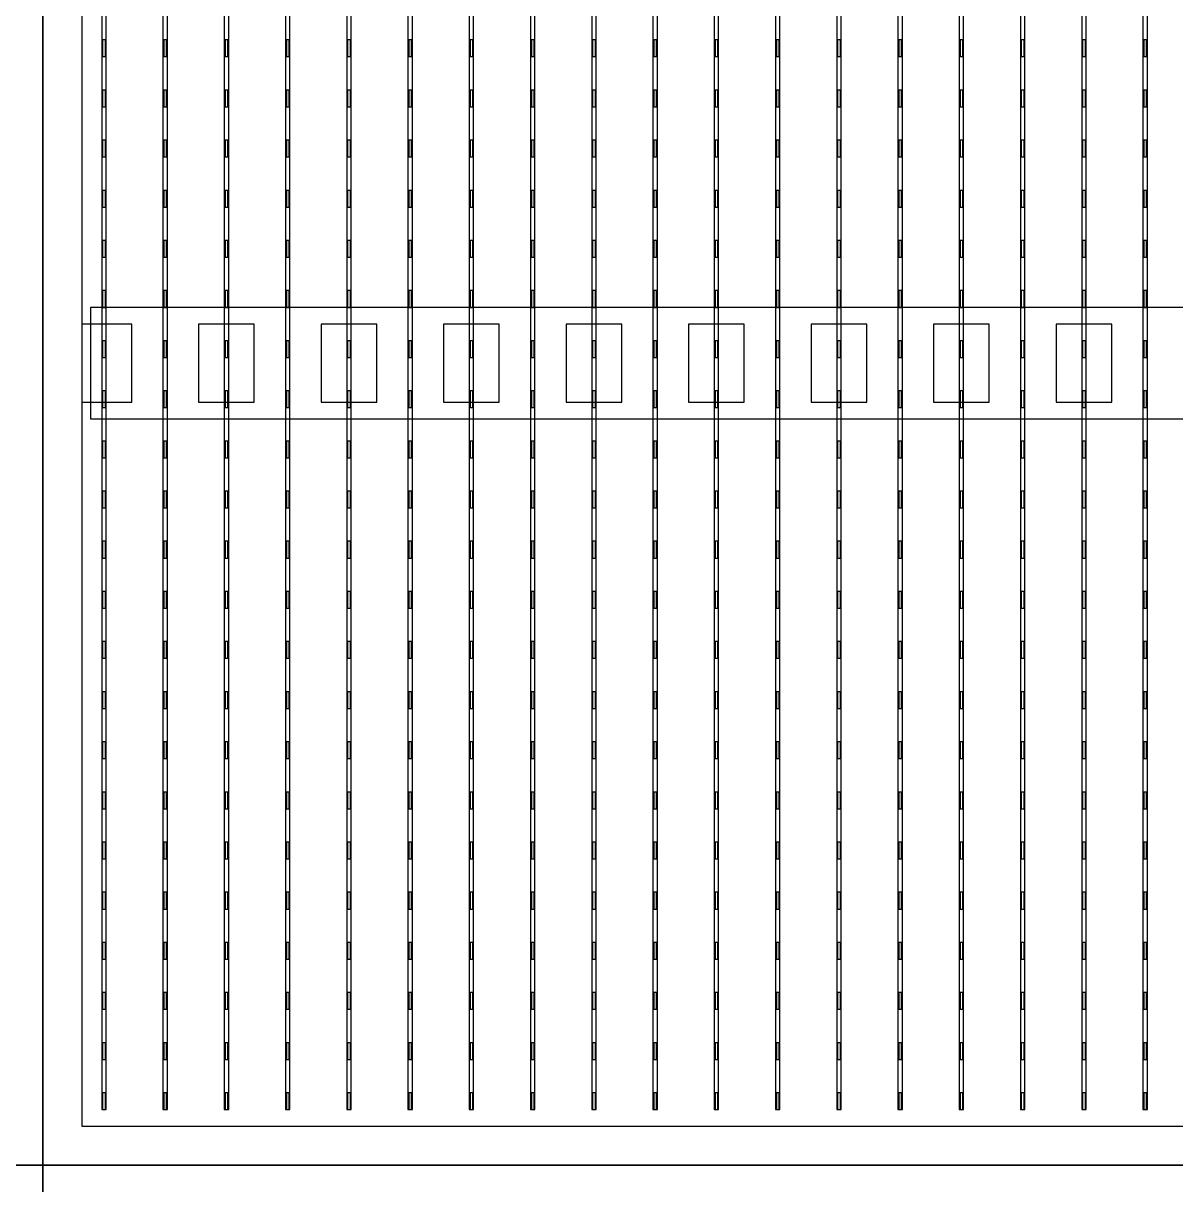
# Model space of a CAD drawing. Header units: millimetres. Extents: x -18 to 142, y -7 to 153.
# Drawn here: x 82.89 to 93.25, y 41.12 to 51.55 of the extents above; entities that cross this region are included whole.
import ezdxf

# ---------------------------------------------------------------- set-up
doc = ezdxf.new("R2010")
doc.units = ezdxf.units.MM
for name, color, linetype in [('BUSBARS', 3, 'Continuous'), ('CELLS', 5, 'Continuous'), ('CONTACT_PADS', 2, 'Continuous'), ('DICING', 4, 'Continuous'), ('FINGERS', 1, 'Continuous'), ('INSULATION', 2, 'Continuous')]:
    doc.layers.add(name, color=color, linetype=linetype)

msp = doc.modelspace()

# ---------------------------------------------------------------- linework, layer by layer
at = {"layer": 'BUSBARS'}
msp.add_lwpolyline([(103.54, 48), (103.54, 49), (83.5, 49), (83.5, 48), (103.54, 48)], close=True, dxfattribs=at)
at = {"layer": 'CELLS'}
for points in [[(83.07, 41.3), (83.07, 62.2), (62.17, 62.2), (62.17, 41.3), (83.07, 41.3)], [(103.97, 41.3), (103.97, 62.2), (83.07, 62.2), (83.07, 41.3), (103.97, 41.3)], [(83.07, 20.4), (83.07, 41.3), (62.17, 41.3), (62.17, 20.4), (83.07, 20.4)], [(103.97, 20.4), (103.97, 41.3), (83.07, 41.3), (83.07, 20.4), (103.97, 20.4)]]:
    msp.add_lwpolyline(points, close=True, dxfattribs=at)
at = {"layer": 'CONTACT_PADS'}
for points in [[(83.633, 51.25), (83.633, 51.4), (83.608, 51.4), (83.608, 51.25), (83.633, 51.25)], [(84.183, 51.25), (84.183, 51.4), (84.158, 51.4), (84.158, 51.25), (84.183, 51.25)], [(84.733, 51.25), (84.733, 51.4), (84.708, 51.4), (84.708, 51.25), (84.733, 51.25)], [(85.283, 51.25), (85.283, 51.4), (85.258, 51.4), (85.258, 51.25), (85.283, 51.25)], [(85.833, 51.25), (85.833, 51.4), (85.808, 51.4), (85.808, 51.25), (85.833, 51.25)], [(86.383, 51.25), (86.383, 51.4), (86.358, 51.4), (86.358, 51.25), (86.383, 51.25)], [(86.933, 51.25), (86.933, 51.4), (86.908, 51.4), (86.908, 51.25), (86.933, 51.25)], [(87.483, 51.25), (87.483, 51.4), (87.458, 51.4), (87.458, 51.25), (87.483, 51.25)], [(88.033, 51.25), (88.033, 51.4), (88.008, 51.4), (88.008, 51.25), (88.033, 51.25)], [(88.583, 51.25), (88.583, 51.4), (88.558, 51.4), (88.558, 51.25), (88.583, 51.25)], [(89.133, 51.25), (89.133, 51.4), (89.108, 51.4), (89.108, 51.25), (89.133, 51.25)], [(89.683, 51.25), (89.683, 51.4), (89.658, 51.4), (89.658, 51.25), (89.683, 51.25)], [(90.233, 51.25), (90.233, 51.4), (90.208, 51.4), (90.208, 51.25), (90.233, 51.25)], [(90.783, 51.25), (90.783, 51.4), (90.758, 51.4), (90.758, 51.25), (90.783, 51.25)], [(91.333, 51.25), (91.333, 51.4), (91.308, 51.4), (91.308, 51.25), (91.333, 51.25)], [(91.883, 51.25), (91.883, 51.4), (91.858, 51.4), (91.858, 51.25), (91.883, 51.25)], [(92.433, 51.25), (92.433, 51.4), (92.408, 51.4), (92.408, 51.25), (92.433, 51.25)], [(92.983, 51.25), (92.983, 51.4), (92.958, 51.4), (92.958, 51.25), (92.983, 51.25)], [(83.633, 50.8), (83.633, 50.95), (83.608, 50.95), (83.608, 50.8), (83.633, 50.8)], [(84.183, 50.8), (84.183, 50.95), (84.158, 50.95), (84.158, 50.8), (84.183, 50.8)], [(84.733, 50.8), (84.733, 50.95), (84.708, 50.95), (84.708, 50.8), (84.733, 50.8)], [(85.283, 50.8), (85.283, 50.95), (85.258, 50.95), (85.258, 50.8), (85.283, 50.8)], [(85.833, 50.8), (85.833, 50.95), (85.808, 50.95), (85.808, 50.8), (85.833, 50.8)], [(86.383, 50.8), (86.383, 50.95), (86.358, 50.95), (86.358, 50.8), (86.383, 50.8)], [(86.933, 50.8), (86.933, 50.95), (86.908, 50.95), (86.908, 50.8), (86.933, 50.8)], [(87.483, 50.8), (87.483, 50.95), (87.458, 50.95), (87.458, 50.8), (87.483, 50.8)], [(88.033, 50.8), (88.033, 50.95), (88.008, 50.95), (88.008, 50.8), (88.033, 50.8)], [(88.583, 50.8), (88.583, 50.95), (88.558, 50.95), (88.558, 50.8), (88.583, 50.8)], [(89.133, 50.8), (89.133, 50.95), (89.108, 50.95), (89.108, 50.8), (89.133, 50.8)], [(89.683, 50.8), (89.683, 50.95), (89.658, 50.95), (89.658, 50.8), (89.683, 50.8)], [(90.233, 50.8), (90.233, 50.95), (90.208, 50.95), (90.208, 50.8), (90.233, 50.8)], [(90.783, 50.8), (90.783, 50.95), (90.758, 50.95), (90.758, 50.8), (90.783, 50.8)], [(91.333, 50.8), (91.333, 50.95), (91.308, 50.95), (91.308, 50.8), (91.333, 50.8)], [(91.883, 50.8), (91.883, 50.95), (91.858, 50.95), (91.858, 50.8), (91.883, 50.8)], [(92.433, 50.8), (92.433, 50.95), (92.408, 50.95), (92.408, 50.8), (92.433, 50.8)], [(92.983, 50.8), (92.983, 50.95), (92.958, 50.95), (92.958, 50.8), (92.983, 50.8)], [(83.633, 50.35), (83.633, 50.5), (83.608, 50.5), (83.608, 50.35), (83.633, 50.35)], [(84.183, 50.35), (84.183, 50.5), (84.158, 50.5), (84.158, 50.35), (84.183, 50.35)], [(84.733, 50.35), (84.733, 50.5), (84.708, 50.5), (84.708, 50.35), (84.733, 50.35)], [(85.283, 50.35), (85.283, 50.5), (85.258, 50.5), (85.258, 50.35), (85.283, 50.35)], [(85.833, 50.35), (85.833, 50.5), (85.808, 50.5), (85.808, 50.35), (85.833, 50.35)], [(86.383, 50.35), (86.383, 50.5), (86.358, 50.5), (86.358, 50.35), (86.383, 50.35)], [(86.933, 50.35), (86.933, 50.5), (86.908, 50.5), (86.908, 50.35), (86.933, 50.35)], [(87.483, 50.35), (87.483, 50.5), (87.458, 50.5), (87.458, 50.35), (87.483, 50.35)], [(88.033, 50.35), (88.033, 50.5), (88.008, 50.5), (88.008, 50.35), (88.033, 50.35)], [(88.583, 50.35), (88.583, 50.5), (88.558, 50.5), (88.558, 50.35), (88.583, 50.35)], [(89.133, 50.35), (89.133, 50.5), (89.108, 50.5), (89.108, 50.35), (89.133, 50.35)], [(89.683, 50.35), (89.683, 50.5), (89.658, 50.5), (89.658, 50.35), (89.683, 50.35)], [(90.233, 50.35), (90.233, 50.5), (90.208, 50.5), (90.208, 50.35), (90.233, 50.35)], [(90.783, 50.35), (90.783, 50.5), (90.758, 50.5), (90.758, 50.35), (90.783, 50.35)], [(91.333, 50.35), (91.333, 50.5), (91.308, 50.5), (91.308, 50.35), (91.333, 50.35)], [(91.883, 50.35), (91.883, 50.5), (91.858, 50.5), (91.858, 50.35), (91.883, 50.35)], [(92.433, 50.35), (92.433, 50.5), (92.408, 50.5), (92.408, 50.35), (92.433, 50.35)], [(92.983, 50.35), (92.983, 50.5), (92.958, 50.5), (92.958, 50.35), (92.983, 50.35)], [(83.633, 49.9), (83.633, 50.05), (83.608, 50.05), (83.608, 49.9), (83.633, 49.9)], [(84.183, 49.9), (84.183, 50.05), (84.158, 50.05), (84.158, 49.9), (84.183, 49.9)], [(84.733, 49.9), (84.733, 50.05), (84.708, 50.05), (84.708, 49.9), (84.733, 49.9)], [(85.283, 49.9), (85.283, 50.05), (85.258, 50.05), (85.258, 49.9), (85.283, 49.9)], [(85.833, 49.9), (85.833, 50.05), (85.808, 50.05), (85.808, 49.9), (85.833, 49.9)], [(86.383, 49.9), (86.383, 50.05), (86.358, 50.05), (86.358, 49.9), (86.383, 49.9)], [(86.933, 49.9), (86.933, 50.05), (86.908, 50.05), (86.908, 49.9), (86.933, 49.9)], [(87.483, 49.9), (87.483, 50.05), (87.458, 50.05), (87.458, 49.9), (87.483, 49.9)], [(88.033, 49.9), (88.033, 50.05), (88.008, 50.05), (88.008, 49.9), (88.033, 49.9)], [(88.583, 49.9), (88.583, 50.05), (88.558, 50.05), (88.558, 49.9), (88.583, 49.9)], [(89.133, 49.9), (89.133, 50.05), (89.108, 50.05), (89.108, 49.9), (89.133, 49.9)], [(89.683, 49.9), (89.683, 50.05), (89.658, 50.05), (89.658, 49.9), (89.683, 49.9)], [(90.233, 49.9), (90.233, 50.05), (90.208, 50.05), (90.208, 49.9), (90.233, 49.9)], [(90.783, 49.9), (90.783, 50.05), (90.758, 50.05), (90.758, 49.9), (90.783, 49.9)], [(91.333, 49.9), (91.333, 50.05), (91.308, 50.05), (91.308, 49.9), (91.333, 49.9)], [(91.883, 49.9), (91.883, 50.05), (91.858, 50.05), (91.858, 49.9), (91.883, 49.9)], [(92.433, 49.9), (92.433, 50.05), (92.408, 50.05), (92.408, 49.9), (92.433, 49.9)], [(92.983, 49.9), (92.983, 50.05), (92.958, 50.05), (92.958, 49.9), (92.983, 49.9)], [(83.633, 49.45), (83.633, 49.6), (83.608, 49.6), (83.608, 49.45), (83.633, 49.45)], [(84.183, 49.45), (84.183, 49.6), (84.158, 49.6), (84.158, 49.45), (84.183, 49.45)], [(84.733, 49.45), (84.733, 49.6), (84.708, 49.6), (84.708, 49.45), (84.733, 49.45)], [(85.283, 49.45), (85.283, 49.6), (85.258, 49.6), (85.258, 49.45), (85.283, 49.45)], [(85.833, 49.45), (85.833, 49.6), (85.808, 49.6), (85.808, 49.45), (85.833, 49.45)], [(86.383, 49.45), (86.383, 49.6), (86.358, 49.6), (86.358, 49.45), (86.383, 49.45)], [(86.933, 49.45), (86.933, 49.6), (86.908, 49.6), (86.908, 49.45), (86.933, 49.45)], [(87.483, 49.45), (87.483, 49.6), (87.458, 49.6), (87.458, 49.45), (87.483, 49.45)], [(88.033, 49.45), (88.033, 49.6), (88.008, 49.6), (88.008, 49.45), (88.033, 49.45)], [(88.583, 49.45), (88.583, 49.6), (88.558, 49.6), (88.558, 49.45), (88.583, 49.45)], [(89.133, 49.45), (89.133, 49.6), (89.108, 49.6), (89.108, 49.45), (89.133, 49.45)], [(89.683, 49.45), (89.683, 49.6), (89.658, 49.6), (89.658, 49.45), (89.683, 49.45)], [(90.233, 49.45), (90.233, 49.6), (90.208, 49.6), (90.208, 49.45), (90.233, 49.45)], [(90.783, 49.45), (90.783, 49.6), (90.758, 49.6), (90.758, 49.45), (90.783, 49.45)], [(91.333, 49.45), (91.333, 49.6), (91.308, 49.6), (91.308, 49.45), (91.333, 49.45)], [(91.883, 49.45), (91.883, 49.6), (91.858, 49.6), (91.858, 49.45), (91.883, 49.45)], [(92.433, 49.45), (92.433, 49.6), (92.408, 49.6), (92.408, 49.45), (92.433, 49.45)], [(92.983, 49.45), (92.983, 49.6), (92.958, 49.6), (92.958, 49.45), (92.983, 49.45)], [(83.633, 49), (83.633, 49.15), (83.608, 49.15), (83.608, 49), (83.633, 49)], [(84.183, 49), (84.183, 49.15), (84.158, 49.15), (84.158, 49), (84.183, 49)], [(84.733, 49), (84.733, 49.15), (84.708, 49.15), (84.708, 49), (84.733, 49)], [(85.283, 49), (85.283, 49.15), (85.258, 49.15), (85.258, 49), (85.283, 49)], [(85.833, 49), (85.833, 49.15), (85.808, 49.15), (85.808, 49), (85.833, 49)], [(86.383, 49), (86.383, 49.15), (86.358, 49.15), (86.358, 49), (86.383, 49)], [(86.933, 49), (86.933, 49.15), (86.908, 49.15), (86.908, 49), (86.933, 49)], [(87.483, 49), (87.483, 49.15), (87.458, 49.15), (87.458, 49), (87.483, 49)], [(88.033, 49), (88.033, 49.15), (88.008, 49.15), (88.008, 49), (88.033, 49)], [(88.583, 49), (88.583, 49.15), (88.558, 49.15), (88.558, 49), (88.583, 49)], [(89.133, 49), (89.133, 49.15), (89.108, 49.15), (89.108, 49), (89.133, 49)], [(89.683, 49), (89.683, 49.15), (89.658, 49.15), (89.658, 49), (89.683, 49)], [(90.233, 49), (90.233, 49.15), (90.208, 49.15), (90.208, 49), (90.233, 49)], [(90.783, 49), (90.783, 49.15), (90.758, 49.15), (90.758, 49), (90.783, 49)], [(91.333, 49), (91.333, 49.15), (91.308, 49.15), (91.308, 49), (91.333, 49)], [(91.883, 49), (91.883, 49.15), (91.858, 49.15), (91.858, 49), (91.883, 49)], [(92.433, 49), (92.433, 49.15), (92.408, 49.15), (92.408, 49), (92.433, 49)], [(92.983, 49), (92.983, 49.15), (92.958, 49.15), (92.958, 49), (92.983, 49)], [(83.633, 48.55), (83.633, 48.7), (83.608, 48.7), (83.608, 48.55), (83.633, 48.55)], [(84.183, 48.55), (84.183, 48.7), (84.158, 48.7), (84.158, 48.55), (84.183, 48.55)], [(84.733, 48.55), (84.733, 48.7), (84.708, 48.7), (84.708, 48.55), (84.733, 48.55)], [(85.283, 48.55), (85.283, 48.7), (85.258, 48.7), (85.258, 48.55), (85.283, 48.55)], [(85.833, 48.55), (85.833, 48.7), (85.808, 48.7), (85.808, 48.55), (85.833, 48.55)], [(86.383, 48.55), (86.383, 48.7), (86.358, 48.7), (86.358, 48.55), (86.383, 48.55)], [(86.933, 48.55), (86.933, 48.7), (86.908, 48.7), (86.908, 48.55), (86.933, 48.55)], [(87.483, 48.55), (87.483, 48.7), (87.458, 48.7), (87.458, 48.55), (87.483, 48.55)], [(88.033, 48.55), (88.033, 48.7), (88.008, 48.7), (88.008, 48.55), (88.033, 48.55)], [(88.583, 48.55), (88.583, 48.7), (88.558, 48.7), (88.558, 48.55), (88.583, 48.55)], [(89.133, 48.55), (89.133, 48.7), (89.108, 48.7), (89.108, 48.55), (89.133, 48.55)], [(89.683, 48.55), (89.683, 48.7), (89.658, 48.7), (89.658, 48.55), (89.683, 48.55)], [(90.233, 48.55), (90.233, 48.7), (90.208, 48.7), (90.208, 48.55), (90.233, 48.55)], [(90.783, 48.55), (90.783, 48.7), (90.758, 48.7), (90.758, 48.55), (90.783, 48.55)], [(91.333, 48.55), (91.333, 48.7), (91.308, 48.7), (91.308, 48.55), (91.333, 48.55)], [(91.883, 48.55), (91.883, 48.7), (91.858, 48.7), (91.858, 48.55), (91.883, 48.55)], [(92.433, 48.55), (92.433, 48.7), (92.408, 48.7), (92.408, 48.55), (92.433, 48.55)], [(92.983, 48.55), (92.983, 48.7), (92.958, 48.7), (92.958, 48.55), (92.983, 48.55)], [(83.633, 48.1), (83.633, 48.25), (83.608, 48.25), (83.608, 48.1), (83.633, 48.1)], [(84.183, 48.1), (84.183, 48.25), (84.158, 48.25), (84.158, 48.1), (84.183, 48.1)], [(84.733, 48.1), (84.733, 48.25), (84.708, 48.25), (84.708, 48.1), (84.733, 48.1)], [(85.283, 48.1), (85.283, 48.25), (85.258, 48.25), (85.258, 48.1), (85.283, 48.1)], [(85.833, 48.1), (85.833, 48.25), (85.808, 48.25), (85.808, 48.1), (85.833, 48.1)], [(86.383, 48.1), (86.383, 48.25), (86.358, 48.25), (86.358, 48.1), (86.383, 48.1)], [(86.933, 48.1), (86.933, 48.25), (86.908, 48.25), (86.908, 48.1), (86.933, 48.1)], [(87.483, 48.1), (87.483, 48.25), (87.458, 48.25), (87.458, 48.1), (87.483, 48.1)], [(88.033, 48.1), (88.033, 48.25), (88.008, 48.25), (88.008, 48.1), (88.033, 48.1)], [(88.583, 48.1), (88.583, 48.25), (88.558, 48.25), (88.558, 48.1), (88.583, 48.1)], [(89.133, 48.1), (89.133, 48.25), (89.108, 48.25), (89.108, 48.1), (89.133, 48.1)], [(89.683, 48.1), (89.683, 48.25), (89.658, 48.25), (89.658, 48.1), (89.683, 48.1)], [(90.233, 48.1), (90.233, 48.25), (90.208, 48.25), (90.208, 48.1), (90.233, 48.1)], [(90.783, 48.1), (90.783, 48.25), (90.758, 48.25), (90.758, 48.1), (90.783, 48.1)], [(91.333, 48.1), (91.333, 48.25), (91.308, 48.25), (91.308, 48.1), (91.333, 48.1)], [(91.883, 48.1), (91.883, 48.25), (91.858, 48.25), (91.858, 48.1), (91.883, 48.1)], [(92.433, 48.1), (92.433, 48.25), (92.408, 48.25), (92.408, 48.1), (92.433, 48.1)], [(92.983, 48.1), (92.983, 48.25), (92.958, 48.25), (92.958, 48.1), (92.983, 48.1)], [(83.633, 47.65), (83.633, 47.8), (83.608, 47.8), (83.608, 47.65), (83.633, 47.65)], [(84.183, 47.65), (84.183, 47.8), (84.158, 47.8), (84.158, 47.65), (84.183, 47.65)], [(84.733, 47.65), (84.733, 47.8), (84.708, 47.8), (84.708, 47.65), (84.733, 47.65)], [(85.283, 47.65), (85.283, 47.8), (85.258, 47.8), (85.258, 47.65), (85.283, 47.65)], [(85.833, 47.65), (85.833, 47.8), (85.808, 47.8), (85.808, 47.65), (85.833, 47.65)], [(86.383, 47.65), (86.383, 47.8), (86.358, 47.8), (86.358, 47.65), (86.383, 47.65)], [(86.933, 47.65), (86.933, 47.8), (86.908, 47.8), (86.908, 47.65), (86.933, 47.65)], [(87.483, 47.65), (87.483, 47.8), (87.458, 47.8), (87.458, 47.65), (87.483, 47.65)], [(88.033, 47.65), (88.033, 47.8), (88.008, 47.8), (88.008, 47.65), (88.033, 47.65)], [(88.583, 47.65), (88.583, 47.8), (88.558, 47.8), (88.558, 47.65), (88.583, 47.65)], [(89.133, 47.65), (89.133, 47.8), (89.108, 47.8), (89.108, 47.65), (89.133, 47.65)], [(89.683, 47.65), (89.683, 47.8), (89.658, 47.8), (89.658, 47.65), (89.683, 47.65)], [(90.233, 47.65), (90.233, 47.8), (90.208, 47.8), (90.208, 47.65), (90.233, 47.65)], [(90.783, 47.65), (90.783, 47.8), (90.758, 47.8), (90.758, 47.65), (90.783, 47.65)], [(91.333, 47.65), (91.333, 47.8), (91.308, 47.8), (91.308, 47.65), (91.333, 47.65)], [(91.883, 47.65), (91.883, 47.8), (91.858, 47.8), (91.858, 47.65), (91.883, 47.65)], [(92.433, 47.65), (92.433, 47.8), (92.408, 47.8), (92.408, 47.65), (92.433, 47.65)], [(92.983, 47.65), (92.983, 47.8), (92.958, 47.8), (92.958, 47.65), (92.983, 47.65)], [(83.633, 47.2), (83.633, 47.35), (83.608, 47.35), (83.608, 47.2), (83.633, 47.2)], [(84.183, 47.2), (84.183, 47.35), (84.158, 47.35), (84.158, 47.2), (84.183, 47.2)], [(84.733, 47.2), (84.733, 47.35), (84.708, 47.35), (84.708, 47.2), (84.733, 47.2)], [(85.283, 47.2), (85.283, 47.35), (85.258, 47.35), (85.258, 47.2), (85.283, 47.2)], [(85.833, 47.2), (85.833, 47.35), (85.808, 47.35), (85.808, 47.2), (85.833, 47.2)], [(86.383, 47.2), (86.383, 47.35), (86.358, 47.35), (86.358, 47.2), (86.383, 47.2)], [(86.933, 47.2), (86.933, 47.35), (86.908, 47.35), (86.908, 47.2), (86.933, 47.2)], [(87.483, 47.2), (87.483, 47.35), (87.458, 47.35), (87.458, 47.2), (87.483, 47.2)], [(88.033, 47.2), (88.033, 47.35), (88.008, 47.35), (88.008, 47.2), (88.033, 47.2)], [(88.583, 47.2), (88.583, 47.35), (88.558, 47.35), (88.558, 47.2), (88.583, 47.2)], [(89.133, 47.2), (89.133, 47.35), (89.108, 47.35), (89.108, 47.2), (89.133, 47.2)], [(89.683, 47.2), (89.683, 47.35), (89.658, 47.35), (89.658, 47.2), (89.683, 47.2)], [(90.233, 47.2), (90.233, 47.35), (90.208, 47.35), (90.208, 47.2), (90.233, 47.2)], [(90.783, 47.2), (90.783, 47.35), (90.758, 47.35), (90.758, 47.2), (90.783, 47.2)], [(91.333, 47.2), (91.333, 47.35), (91.308, 47.35), (91.308, 47.2), (91.333, 47.2)], [(91.883, 47.2), (91.883, 47.35), (91.858, 47.35), (91.858, 47.2), (91.883, 47.2)], [(92.433, 47.2), (92.433, 47.35), (92.408, 47.35), (92.408, 47.2), (92.433, 47.2)], [(92.983, 47.2), (92.983, 47.35), (92.958, 47.35), (92.958, 47.2), (92.983, 47.2)], [(83.633, 46.75), (83.633, 46.9), (83.608, 46.9), (83.608, 46.75), (83.633, 46.75)], [(84.183, 46.75), (84.183, 46.9), (84.158, 46.9), (84.158, 46.75), (84.183, 46.75)], [(84.733, 46.75), (84.733, 46.9), (84.708, 46.9), (84.708, 46.75), (84.733, 46.75)], [(85.283, 46.75), (85.283, 46.9), (85.258, 46.9), (85.258, 46.75), (85.283, 46.75)], [(85.833, 46.75), (85.833, 46.9), (85.808, 46.9), (85.808, 46.75), (85.833, 46.75)], [(86.383, 46.75), (86.383, 46.9), (86.358, 46.9), (86.358, 46.75), (86.383, 46.75)], [(86.933, 46.75), (86.933, 46.9), (86.908, 46.9), (86.908, 46.75), (86.933, 46.75)], [(87.483, 46.75), (87.483, 46.9), (87.458, 46.9), (87.458, 46.75), (87.483, 46.75)], [(88.033, 46.75), (88.033, 46.9), (88.008, 46.9), (88.008, 46.75), (88.033, 46.75)], [(88.583, 46.75), (88.583, 46.9), (88.558, 46.9), (88.558, 46.75), (88.583, 46.75)], [(89.133, 46.75), (89.133, 46.9), (89.108, 46.9), (89.108, 46.75), (89.133, 46.75)], [(89.683, 46.75), (89.683, 46.9), (89.658, 46.9), (89.658, 46.75), (89.683, 46.75)], [(90.233, 46.75), (90.233, 46.9), (90.208, 46.9), (90.208, 46.75), (90.233, 46.75)], [(90.783, 46.75), (90.783, 46.9), (90.758, 46.9), (90.758, 46.75), (90.783, 46.75)], [(91.333, 46.75), (91.333, 46.9), (91.308, 46.9), (91.308, 46.75), (91.333, 46.75)], [(91.883, 46.75), (91.883, 46.9), (91.858, 46.9), (91.858, 46.75), (91.883, 46.75)], [(92.433, 46.75), (92.433, 46.9), (92.408, 46.9), (92.408, 46.75), (92.433, 46.75)], [(92.983, 46.75), (92.983, 46.9), (92.958, 46.9), (92.958, 46.75), (92.983, 46.75)], [(83.633, 46.3), (83.633, 46.45), (83.608, 46.45), (83.608, 46.3), (83.633, 46.3)], [(84.183, 46.3), (84.183, 46.45), (84.158, 46.45), (84.158, 46.3), (84.183, 46.3)], [(84.733, 46.3), (84.733, 46.45), (84.708, 46.45), (84.708, 46.3), (84.733, 46.3)], [(85.283, 46.3), (85.283, 46.45), (85.258, 46.45), (85.258, 46.3), (85.283, 46.3)], [(85.833, 46.3), (85.833, 46.45), (85.808, 46.45), (85.808, 46.3), (85.833, 46.3)], [(86.383, 46.3), (86.383, 46.45), (86.358, 46.45), (86.358, 46.3), (86.383, 46.3)], [(86.933, 46.3), (86.933, 46.45), (86.908, 46.45), (86.908, 46.3), (86.933, 46.3)], [(87.483, 46.3), (87.483, 46.45), (87.458, 46.45), (87.458, 46.3), (87.483, 46.3)], [(88.033, 46.3), (88.033, 46.45), (88.008, 46.45), (88.008, 46.3), (88.033, 46.3)], [(88.583, 46.3), (88.583, 46.45), (88.558, 46.45), (88.558, 46.3), (88.583, 46.3)], [(89.133, 46.3), (89.133, 46.45), (89.108, 46.45), (89.108, 46.3), (89.133, 46.3)], [(89.683, 46.3), (89.683, 46.45), (89.658, 46.45), (89.658, 46.3), (89.683, 46.3)], [(90.233, 46.3), (90.233, 46.45), (90.208, 46.45), (90.208, 46.3), (90.233, 46.3)], [(90.783, 46.3), (90.783, 46.45), (90.758, 46.45), (90.758, 46.3), (90.783, 46.3)], [(91.333, 46.3), (91.333, 46.45), (91.308, 46.45), (91.308, 46.3), (91.333, 46.3)], [(91.883, 46.3), (91.883, 46.45), (91.858, 46.45), (91.858, 46.3), (91.883, 46.3)], [(92.433, 46.3), (92.433, 46.45), (92.408, 46.45), (92.408, 46.3), (92.433, 46.3)], [(92.983, 46.3), (92.983, 46.45), (92.958, 46.45), (92.958, 46.3), (92.983, 46.3)], [(83.633, 45.85), (83.633, 46), (83.608, 46), (83.608, 45.85), (83.633, 45.85)], [(84.183, 45.85), (84.183, 46), (84.158, 46), (84.158, 45.85), (84.183, 45.85)], [(84.733, 45.85), (84.733, 46), (84.708, 46), (84.708, 45.85), (84.733, 45.85)], [(85.283, 45.85), (85.283, 46), (85.258, 46), (85.258, 45.85), (85.283, 45.85)], [(85.833, 45.85), (85.833, 46), (85.808, 46), (85.808, 45.85), (85.833, 45.85)], [(86.383, 45.85), (86.383, 46), (86.358, 46), (86.358, 45.85), (86.383, 45.85)], [(86.933, 45.85), (86.933, 46), (86.908, 46), (86.908, 45.85), (86.933, 45.85)], [(87.483, 45.85), (87.483, 46), (87.458, 46), (87.458, 45.85), (87.483, 45.85)], [(88.033, 45.85), (88.033, 46), (88.008, 46), (88.008, 45.85), (88.033, 45.85)], [(88.583, 45.85), (88.583, 46), (88.558, 46), (88.558, 45.85), (88.583, 45.85)], [(89.133, 45.85), (89.133, 46), (89.108, 46), (89.108, 45.85), (89.133, 45.85)], [(89.683, 45.85), (89.683, 46), (89.658, 46), (89.658, 45.85), (89.683, 45.85)], [(90.233, 45.85), (90.233, 46), (90.208, 46), (90.208, 45.85), (90.233, 45.85)], [(90.783, 45.85), (90.783, 46), (90.758, 46), (90.758, 45.85), (90.783, 45.85)], [(91.333, 45.85), (91.333, 46), (91.308, 46), (91.308, 45.85), (91.333, 45.85)], [(91.883, 45.85), (91.883, 46), (91.858, 46), (91.858, 45.85), (91.883, 45.85)], [(92.433, 45.85), (92.433, 46), (92.408, 46), (92.408, 45.85), (92.433, 45.85)], [(92.983, 45.85), (92.983, 46), (92.958, 46), (92.958, 45.85), (92.983, 45.85)], [(83.633, 45.4), (83.633, 45.55), (83.608, 45.55), (83.608, 45.4), (83.633, 45.4)], [(84.183, 45.4), (84.183, 45.55), (84.158, 45.55), (84.158, 45.4), (84.183, 45.4)], [(84.733, 45.4), (84.733, 45.55), (84.708, 45.55), (84.708, 45.4), (84.733, 45.4)], [(85.283, 45.4), (85.283, 45.55), (85.258, 45.55), (85.258, 45.4), (85.283, 45.4)], [(85.833, 45.4), (85.833, 45.55), (85.808, 45.55), (85.808, 45.4), (85.833, 45.4)], [(86.383, 45.4), (86.383, 45.55), (86.358, 45.55), (86.358, 45.4), (86.383, 45.4)], [(86.933, 45.4), (86.933, 45.55), (86.908, 45.55), (86.908, 45.4), (86.933, 45.4)], [(87.483, 45.4), (87.483, 45.55), (87.458, 45.55), (87.458, 45.4), (87.483, 45.4)], [(88.033, 45.4), (88.033, 45.55), (88.008, 45.55), (88.008, 45.4), (88.033, 45.4)], [(88.583, 45.4), (88.583, 45.55), (88.558, 45.55), (88.558, 45.4), (88.583, 45.4)], [(89.133, 45.4), (89.133, 45.55), (89.108, 45.55), (89.108, 45.4), (89.133, 45.4)], [(89.683, 45.4), (89.683, 45.55), (89.658, 45.55), (89.658, 45.4), (89.683, 45.4)], [(90.233, 45.4), (90.233, 45.55), (90.208, 45.55), (90.208, 45.4), (90.233, 45.4)], [(90.783, 45.4), (90.783, 45.55), (90.758, 45.55), (90.758, 45.4), (90.783, 45.4)], [(91.333, 45.4), (91.333, 45.55), (91.308, 45.55), (91.308, 45.4), (91.333, 45.4)], [(91.883, 45.4), (91.883, 45.55), (91.858, 45.55), (91.858, 45.4), (91.883, 45.4)], [(92.433, 45.4), (92.433, 45.55), (92.408, 45.55), (92.408, 45.4), (92.433, 45.4)], [(92.983, 45.4), (92.983, 45.55), (92.958, 45.55), (92.958, 45.4), (92.983, 45.4)], [(83.633, 44.95), (83.633, 45.1), (83.608, 45.1), (83.608, 44.95), (83.633, 44.95)], [(84.183, 44.95), (84.183, 45.1), (84.158, 45.1), (84.158, 44.95), (84.183, 44.95)], [(84.733, 44.95), (84.733, 45.1), (84.708, 45.1), (84.708, 44.95), (84.733, 44.95)], [(85.283, 44.95), (85.283, 45.1), (85.258, 45.1), (85.258, 44.95), (85.283, 44.95)], [(85.833, 44.95), (85.833, 45.1), (85.808, 45.1), (85.808, 44.95), (85.833, 44.95)], [(86.383, 44.95), (86.383, 45.1), (86.358, 45.1), (86.358, 44.95), (86.383, 44.95)], [(86.933, 44.95), (86.933, 45.1), (86.908, 45.1), (86.908, 44.95), (86.933, 44.95)], [(87.483, 44.95), (87.483, 45.1), (87.458, 45.1), (87.458, 44.95), (87.483, 44.95)], [(88.033, 44.95), (88.033, 45.1), (88.008, 45.1), (88.008, 44.95), (88.033, 44.95)], [(88.583, 44.95), (88.583, 45.1), (88.558, 45.1), (88.558, 44.95), (88.583, 44.95)], [(89.133, 44.95), (89.133, 45.1), (89.108, 45.1), (89.108, 44.95), (89.133, 44.95)], [(89.683, 44.95), (89.683, 45.1), (89.658, 45.1), (89.658, 44.95), (89.683, 44.95)], [(90.233, 44.95), (90.233, 45.1), (90.208, 45.1), (90.208, 44.95), (90.233, 44.95)], [(90.783, 44.95), (90.783, 45.1), (90.758, 45.1), (90.758, 44.95), (90.783, 44.95)], [(91.333, 44.95), (91.333, 45.1), (91.308, 45.1), (91.308, 44.95), (91.333, 44.95)], [(91.883, 44.95), (91.883, 45.1), (91.858, 45.1), (91.858, 44.95), (91.883, 44.95)], [(92.433, 44.95), (92.433, 45.1), (92.408, 45.1), (92.408, 44.95), (92.433, 44.95)], [(92.983, 44.95), (92.983, 45.1), (92.958, 45.1), (92.958, 44.95), (92.983, 44.95)], [(83.633, 44.5), (83.633, 44.65), (83.608, 44.65), (83.608, 44.5), (83.633, 44.5)], [(84.183, 44.5), (84.183, 44.65), (84.158, 44.65), (84.158, 44.5), (84.183, 44.5)], [(84.733, 44.5), (84.733, 44.65), (84.708, 44.65), (84.708, 44.5), (84.733, 44.5)], [(85.283, 44.5), (85.283, 44.65), (85.258, 44.65), (85.258, 44.5), (85.283, 44.5)], [(85.833, 44.5), (85.833, 44.65), (85.808, 44.65), (85.808, 44.5), (85.833, 44.5)], [(86.383, 44.5), (86.383, 44.65), (86.358, 44.65), (86.358, 44.5), (86.383, 44.5)], [(86.933, 44.5), (86.933, 44.65), (86.908, 44.65), (86.908, 44.5), (86.933, 44.5)], [(87.483, 44.5), (87.483, 44.65), (87.458, 44.65), (87.458, 44.5), (87.483, 44.5)], [(88.033, 44.5), (88.033, 44.65), (88.008, 44.65), (88.008, 44.5), (88.033, 44.5)], [(88.583, 44.5), (88.583, 44.65), (88.558, 44.65), (88.558, 44.5), (88.583, 44.5)], [(89.133, 44.5), (89.133, 44.65), (89.108, 44.65), (89.108, 44.5), (89.133, 44.5)], [(89.683, 44.5), (89.683, 44.65), (89.658, 44.65), (89.658, 44.5), (89.683, 44.5)], [(90.233, 44.5), (90.233, 44.65), (90.208, 44.65), (90.208, 44.5), (90.233, 44.5)], [(90.783, 44.5), (90.783, 44.65), (90.758, 44.65), (90.758, 44.5), (90.783, 44.5)], [(91.333, 44.5), (91.333, 44.65), (91.308, 44.65), (91.308, 44.5), (91.333, 44.5)], [(91.883, 44.5), (91.883, 44.65), (91.858, 44.65), (91.858, 44.5), (91.883, 44.5)], [(92.433, 44.5), (92.433, 44.65), (92.408, 44.65), (92.408, 44.5), (92.433, 44.5)], [(92.983, 44.5), (92.983, 44.65), (92.958, 44.65), (92.958, 44.5), (92.983, 44.5)], [(83.633, 44.05), (83.633, 44.2), (83.608, 44.2), (83.608, 44.05), (83.633, 44.05)], [(84.183, 44.05), (84.183, 44.2), (84.158, 44.2), (84.158, 44.05), (84.183, 44.05)], [(84.733, 44.05), (84.733, 44.2), (84.708, 44.2), (84.708, 44.05), (84.733, 44.05)], [(85.283, 44.05), (85.283, 44.2), (85.258, 44.2), (85.258, 44.05), (85.283, 44.05)], [(85.833, 44.05), (85.833, 44.2), (85.808, 44.2), (85.808, 44.05), (85.833, 44.05)], [(86.383, 44.05), (86.383, 44.2), (86.358, 44.2), (86.358, 44.05), (86.383, 44.05)], [(86.933, 44.05), (86.933, 44.2), (86.908, 44.2), (86.908, 44.05), (86.933, 44.05)], [(87.483, 44.05), (87.483, 44.2), (87.458, 44.2), (87.458, 44.05), (87.483, 44.05)], [(88.033, 44.05), (88.033, 44.2), (88.008, 44.2), (88.008, 44.05), (88.033, 44.05)], [(88.583, 44.05), (88.583, 44.2), (88.558, 44.2), (88.558, 44.05), (88.583, 44.05)], [(89.133, 44.05), (89.133, 44.2), (89.108, 44.2), (89.108, 44.05), (89.133, 44.05)], [(89.683, 44.05), (89.683, 44.2), (89.658, 44.2), (89.658, 44.05), (89.683, 44.05)], [(90.233, 44.05), (90.233, 44.2), (90.208, 44.2), (90.208, 44.05), (90.233, 44.05)], [(90.783, 44.05), (90.783, 44.2), (90.758, 44.2), (90.758, 44.05), (90.783, 44.05)], [(91.333, 44.05), (91.333, 44.2), (91.308, 44.2), (91.308, 44.05), (91.333, 44.05)], [(91.883, 44.05), (91.883, 44.2), (91.858, 44.2), (91.858, 44.05), (91.883, 44.05)], [(92.433, 44.05), (92.433, 44.2), (92.408, 44.2), (92.408, 44.05), (92.433, 44.05)], [(92.983, 44.05), (92.983, 44.2), (92.958, 44.2), (92.958, 44.05), (92.983, 44.05)], [(83.633, 43.6), (83.633, 43.75), (83.608, 43.75), (83.608, 43.6), (83.633, 43.6)], [(84.183, 43.6), (84.183, 43.75), (84.158, 43.75), (84.158, 43.6), (84.183, 43.6)], [(84.733, 43.6), (84.733, 43.75), (84.708, 43.75), (84.708, 43.6), (84.733, 43.6)], [(85.283, 43.6), (85.283, 43.75), (85.258, 43.75), (85.258, 43.6), (85.283, 43.6)], [(85.833, 43.6), (85.833, 43.75), (85.808, 43.75), (85.808, 43.6), (85.833, 43.6)], [(86.383, 43.6), (86.383, 43.75), (86.358, 43.75), (86.358, 43.6), (86.383, 43.6)], [(86.933, 43.6), (86.933, 43.75), (86.908, 43.75), (86.908, 43.6), (86.933, 43.6)], [(87.483, 43.6), (87.483, 43.75), (87.458, 43.75), (87.458, 43.6), (87.483, 43.6)], [(88.033, 43.6), (88.033, 43.75), (88.008, 43.75), (88.008, 43.6), (88.033, 43.6)], [(88.583, 43.6), (88.583, 43.75), (88.558, 43.75), (88.558, 43.6), (88.583, 43.6)], [(89.133, 43.6), (89.133, 43.75), (89.108, 43.75), (89.108, 43.6), (89.133, 43.6)], [(89.683, 43.6), (89.683, 43.75), (89.658, 43.75), (89.658, 43.6), (89.683, 43.6)], [(90.233, 43.6), (90.233, 43.75), (90.208, 43.75), (90.208, 43.6), (90.233, 43.6)], [(90.783, 43.6), (90.783, 43.75), (90.758, 43.75), (90.758, 43.6), (90.783, 43.6)], [(91.333, 43.6), (91.333, 43.75), (91.308, 43.75), (91.308, 43.6), (91.333, 43.6)], [(91.883, 43.6), (91.883, 43.75), (91.858, 43.75), (91.858, 43.6), (91.883, 43.6)], [(92.433, 43.6), (92.433, 43.75), (92.408, 43.75), (92.408, 43.6), (92.433, 43.6)], [(92.983, 43.6), (92.983, 43.75), (92.958, 43.75), (92.958, 43.6), (92.983, 43.6)], [(83.633, 43.15), (83.633, 43.3), (83.608, 43.3), (83.608, 43.15), (83.633, 43.15)], [(84.183, 43.15), (84.183, 43.3), (84.158, 43.3), (84.158, 43.15), (84.183, 43.15)], [(84.733, 43.15), (84.733, 43.3), (84.708, 43.3), (84.708, 43.15), (84.733, 43.15)], [(85.283, 43.15), (85.283, 43.3), (85.258, 43.3), (85.258, 43.15), (85.283, 43.15)], [(85.833, 43.15), (85.833, 43.3), (85.808, 43.3), (85.808, 43.15), (85.833, 43.15)], [(86.383, 43.15), (86.383, 43.3), (86.358, 43.3), (86.358, 43.15), (86.383, 43.15)], [(86.933, 43.15), (86.933, 43.3), (86.908, 43.3), (86.908, 43.15), (86.933, 43.15)], [(87.483, 43.15), (87.483, 43.3), (87.458, 43.3), (87.458, 43.15), (87.483, 43.15)], [(88.033, 43.15), (88.033, 43.3), (88.008, 43.3), (88.008, 43.15), (88.033, 43.15)], [(88.583, 43.15), (88.583, 43.3), (88.558, 43.3), (88.558, 43.15), (88.583, 43.15)], [(89.133, 43.15), (89.133, 43.3), (89.108, 43.3), (89.108, 43.15), (89.133, 43.15)], [(89.683, 43.15), (89.683, 43.3), (89.658, 43.3), (89.658, 43.15), (89.683, 43.15)], [(90.233, 43.15), (90.233, 43.3), (90.208, 43.3), (90.208, 43.15), (90.233, 43.15)], [(90.783, 43.15), (90.783, 43.3), (90.758, 43.3), (90.758, 43.15), (90.783, 43.15)], [(91.333, 43.15), (91.333, 43.3), (91.308, 43.3), (91.308, 43.15), (91.333, 43.15)], [(91.883, 43.15), (91.883, 43.3), (91.858, 43.3), (91.858, 43.15), (91.883, 43.15)], [(92.433, 43.15), (92.433, 43.3), (92.408, 43.3), (92.408, 43.15), (92.433, 43.15)], [(92.983, 43.15), (92.983, 43.3), (92.958, 43.3), (92.958, 43.15), (92.983, 43.15)], [(83.633, 42.7), (83.633, 42.85), (83.608, 42.85), (83.608, 42.7), (83.633, 42.7)], [(84.183, 42.7), (84.183, 42.85), (84.158, 42.85), (84.158, 42.7), (84.183, 42.7)], [(84.733, 42.7), (84.733, 42.85), (84.708, 42.85), (84.708, 42.7), (84.733, 42.7)], [(85.283, 42.7), (85.283, 42.85), (85.258, 42.85), (85.258, 42.7), (85.283, 42.7)], [(85.833, 42.7), (85.833, 42.85), (85.808, 42.85), (85.808, 42.7), (85.833, 42.7)], [(86.383, 42.7), (86.383, 42.85), (86.358, 42.85), (86.358, 42.7), (86.383, 42.7)], [(86.933, 42.7), (86.933, 42.85), (86.908, 42.85), (86.908, 42.7), (86.933, 42.7)], [(87.483, 42.7), (87.483, 42.85), (87.458, 42.85), (87.458, 42.7), (87.483, 42.7)], [(88.033, 42.7), (88.033, 42.85), (88.008, 42.85), (88.008, 42.7), (88.033, 42.7)], [(88.583, 42.7), (88.583, 42.85), (88.558, 42.85), (88.558, 42.7), (88.583, 42.7)], [(89.133, 42.7), (89.133, 42.85), (89.108, 42.85), (89.108, 42.7), (89.133, 42.7)], [(89.683, 42.7), (89.683, 42.85), (89.658, 42.85), (89.658, 42.7), (89.683, 42.7)], [(90.233, 42.7), (90.233, 42.85), (90.208, 42.85), (90.208, 42.7), (90.233, 42.7)], [(90.783, 42.7), (90.783, 42.85), (90.758, 42.85), (90.758, 42.7), (90.783, 42.7)], [(91.333, 42.7), (91.333, 42.85), (91.308, 42.85), (91.308, 42.7), (91.333, 42.7)], [(91.883, 42.7), (91.883, 42.85), (91.858, 42.85), (91.858, 42.7), (91.883, 42.7)], [(92.433, 42.7), (92.433, 42.85), (92.408, 42.85), (92.408, 42.7), (92.433, 42.7)], [(92.983, 42.7), (92.983, 42.85), (92.958, 42.85), (92.958, 42.7), (92.983, 42.7)], [(83.633, 42.25), (83.633, 42.4), (83.608, 42.4), (83.608, 42.25), (83.633, 42.25)], [(84.183, 42.25), (84.183, 42.4), (84.158, 42.4), (84.158, 42.25), (84.183, 42.25)], [(84.733, 42.25), (84.733, 42.4), (84.708, 42.4), (84.708, 42.25), (84.733, 42.25)], [(85.283, 42.25), (85.283, 42.4), (85.258, 42.4), (85.258, 42.25), (85.283, 42.25)], [(85.833, 42.25), (85.833, 42.4), (85.808, 42.4), (85.808, 42.25), (85.833, 42.25)], [(86.383, 42.25), (86.383, 42.4), (86.358, 42.4), (86.358, 42.25), (86.383, 42.25)], [(86.933, 42.25), (86.933, 42.4), (86.908, 42.4), (86.908, 42.25), (86.933, 42.25)], [(87.483, 42.25), (87.483, 42.4), (87.458, 42.4), (87.458, 42.25), (87.483, 42.25)], [(88.033, 42.25), (88.033, 42.4), (88.008, 42.4), (88.008, 42.25), (88.033, 42.25)], [(88.583, 42.25), (88.583, 42.4), (88.558, 42.4), (88.558, 42.25), (88.583, 42.25)], [(89.133, 42.25), (89.133, 42.4), (89.108, 42.4), (89.108, 42.25), (89.133, 42.25)], [(89.683, 42.25), (89.683, 42.4), (89.658, 42.4), (89.658, 42.25), (89.683, 42.25)], [(90.233, 42.25), (90.233, 42.4), (90.208, 42.4), (90.208, 42.25), (90.233, 42.25)], [(90.783, 42.25), (90.783, 42.4), (90.758, 42.4), (90.758, 42.25), (90.783, 42.25)], [(91.333, 42.25), (91.333, 42.4), (91.308, 42.4), (91.308, 42.25), (91.333, 42.25)], [(91.883, 42.25), (91.883, 42.4), (91.858, 42.4), (91.858, 42.25), (91.883, 42.25)], [(92.433, 42.25), (92.433, 42.4), (92.408, 42.4), (92.408, 42.25), (92.433, 42.25)], [(92.983, 42.25), (92.983, 42.4), (92.958, 42.4), (92.958, 42.25), (92.983, 42.25)], [(83.633, 41.8), (83.633, 41.95), (83.608, 41.95), (83.608, 41.8), (83.633, 41.8)], [(84.183, 41.8), (84.183, 41.95), (84.158, 41.95), (84.158, 41.8), (84.183, 41.8)], [(84.733, 41.8), (84.733, 41.95), (84.708, 41.95), (84.708, 41.8), (84.733, 41.8)], [(85.283, 41.8), (85.283, 41.95), (85.258, 41.95), (85.258, 41.8), (85.283, 41.8)], [(85.833, 41.8), (85.833, 41.95), (85.808, 41.95), (85.808, 41.8), (85.833, 41.8)], [(86.383, 41.8), (86.383, 41.95), (86.358, 41.95), (86.358, 41.8), (86.383, 41.8)], [(86.933, 41.8), (86.933, 41.95), (86.908, 41.95), (86.908, 41.8), (86.933, 41.8)], [(87.483, 41.8), (87.483, 41.95), (87.458, 41.95), (87.458, 41.8), (87.483, 41.8)], [(88.033, 41.8), (88.033, 41.95), (88.008, 41.95), (88.008, 41.8), (88.033, 41.8)], [(88.583, 41.8), (88.583, 41.95), (88.558, 41.95), (88.558, 41.8), (88.583, 41.8)], [(89.133, 41.8), (89.133, 41.95), (89.108, 41.95), (89.108, 41.8), (89.133, 41.8)], [(89.683, 41.8), (89.683, 41.95), (89.658, 41.95), (89.658, 41.8), (89.683, 41.8)], [(90.233, 41.8), (90.233, 41.95), (90.208, 41.95), (90.208, 41.8), (90.233, 41.8)], [(90.783, 41.8), (90.783, 41.95), (90.758, 41.95), (90.758, 41.8), (90.783, 41.8)], [(91.333, 41.8), (91.333, 41.95), (91.308, 41.95), (91.308, 41.8), (91.333, 41.8)], [(91.883, 41.8), (91.883, 41.95), (91.858, 41.95), (91.858, 41.8), (91.883, 41.8)], [(92.433, 41.8), (92.433, 41.95), (92.408, 41.95), (92.408, 41.8), (92.433, 41.8)], [(92.983, 41.8), (92.983, 41.95), (92.958, 41.95), (92.958, 41.8), (92.983, 41.8)]]:
    msp.add_lwpolyline(points, close=True, dxfattribs=at)
at = {"layer": 'DICING'}
for p, q in [((83.07, -7.35), (83.07, 152.65)), ((83.07, -7.35), (83.07, 152.65)), ((83.07, -7.35), (83.07, 152.65)), ((83.07, -7.35), (83.07, 152.65)), ((83.07, -7.35), (83.07, 152.65)), ((83.07, -7.35), (83.07, 152.65)), ((83.07, -7.35), (83.07, 131.75)), ((83.07, -7.35), (83.07, 131.75)), ((83.07, -7.35), (83.07, 131.75)), ((83.07, -7.35), (83.07, 131.75)), ((83.07, -7.35), (83.07, 131.75)), ((83.07, -7.35), (83.07, 131.75)), ((83.07, -7.35), (83.07, 110.85)), ((83.07, -7.35), (83.07, 110.85)), ((83.07, -7.35), (83.07, 110.85)), ((83.07, -7.35), (83.07, 110.85)), ((83.07, -7.35), (83.07, 110.85)), ((83.07, -7.35), (83.07, 110.85)), ((83.07, -7.35), (83.07, 89.95)), ((83.07, -7.35), (83.07, 89.95)), ((83.07, -7.35), (83.07, 89.95)), ((83.07, -7.35), (83.07, 89.95)), ((83.07, -7.35), (83.07, 89.95)), ((83.07, -7.35), (83.07, 89.95)), ((83.07, -7.35), (83.07, 69.05)), ((83.07, -7.35), (83.07, 69.05)), ((83.07, -7.35), (83.07, 69.05)), ((83.07, -7.35), (83.07, 69.05)), ((83.07, -7.35), (83.07, 69.05)), ((83.07, -7.35), (83.07, 69.05)), ((83.07, -7.35), (83.07, 48.15)), ((83.07, -7.35), (83.07, 48.15)), ((83.07, -7.35), (83.07, 48.15)), ((83.07, -7.35), (83.07, 48.15)), ((83.07, -7.35), (83.07, 48.15)), ((83.07, -7.35), (83.07, 48.15)), ((-17.83, 41.3), (142.17, 41.3)), ((-17.83, 41.3), (142.17, 41.3)), ((-17.83, 41.3), (142.17, 41.3)), ((-17.83, 41.3), (142.17, 41.3)), ((-17.83, 41.3), (142.17, 41.3)), ((-17.83, 41.3), (142.17, 41.3)), ((-17.83, 41.3), (142.17, 41.3)), ((-17.83, 41.3), (142.17, 41.3)), ((-17.83, 41.3), (142.17, 41.3)), ((-17.83, 41.3), (142.17, 41.3)), ((-17.83, 41.3), (142.17, 41.3)), ((-17.83, 41.3), (142.17, 41.3)), ((-17.83, 41.3), (142.17, 41.3)), ((-17.83, 41.3), (142.17, 41.3)), ((-17.83, 41.3), (142.17, 41.3)), ((-17.83, 41.3), (142.17, 41.3)), ((-17.83, 41.3), (142.17, 41.3)), ((-17.83, 41.3), (142.17, 41.3)), ((-17.83, 41.3), (142.17, 41.3)), ((-17.83, 41.3), (142.17, 41.3)), ((-17.83, 41.3), (142.17, 41.3)), ((-17.83, 41.3), (142.17, 41.3)), ((-17.83, 41.3), (142.17, 41.3)), ((-17.83, 41.3), (142.17, 41.3)), ((-17.83, 41.3), (142.17, 41.3)), ((-17.83, 41.3), (142.17, 41.3)), ((-17.83, 41.3), (142.17, 41.3)), ((-17.83, 41.3), (142.17, 41.3)), ((-17.83, 41.3), (142.17, 41.3)), ((-17.83, 41.3), (142.17, 41.3)), ((-17.83, 41.3), (142.17, 41.3)), ((-17.83, 41.3), (142.17, 41.3)), ((-17.83, 41.3), (142.17, 41.3)), ((-17.83, 41.3), (142.17, 41.3)), ((-17.83, 41.3), (142.17, 41.3)), ((-17.83, 41.3), (142.17, 41.3))]:
    msp.add_line(p, q, dxfattribs=at)
at = {"layer": 'FINGERS'}
for points in [[(83.64, 41.8), (83.64, 61.7), (83.6, 61.7), (83.6, 41.8), (83.64, 41.8)], [(84.19, 41.8), (84.19, 61.7), (84.15, 61.7), (84.15, 41.8), (84.19, 41.8)], [(84.74, 41.8), (84.74, 61.7), (84.7, 61.7), (84.7, 41.8), (84.74, 41.8)], [(85.29, 41.8), (85.29, 61.7), (85.25, 61.7), (85.25, 41.8), (85.29, 41.8)], [(85.84, 41.8), (85.84, 61.7), (85.8, 61.7), (85.8, 41.8), (85.84, 41.8)], [(86.39, 41.8), (86.39, 61.7), (86.35, 61.7), (86.35, 41.8), (86.39, 41.8)], [(86.94, 41.8), (86.94, 61.7), (86.9, 61.7), (86.9, 41.8), (86.94, 41.8)], [(87.49, 41.8), (87.49, 61.7), (87.45, 61.7), (87.45, 41.8), (87.49, 41.8)], [(88.04, 41.8), (88.04, 61.7), (88, 61.7), (88, 41.8), (88.04, 41.8)], [(88.59, 41.8), (88.59, 61.7), (88.55, 61.7), (88.55, 41.8), (88.59, 41.8)], [(89.14, 41.8), (89.14, 61.7), (89.1, 61.7), (89.1, 41.8), (89.14, 41.8)], [(89.69, 41.8), (89.69, 61.7), (89.65, 61.7), (89.65, 41.8), (89.69, 41.8)], [(90.24, 41.8), (90.24, 61.7), (90.2, 61.7), (90.2, 41.8), (90.24, 41.8)], [(90.79, 41.8), (90.79, 61.7), (90.75, 61.7), (90.75, 41.8), (90.79, 41.8)], [(91.34, 41.8), (91.34, 61.7), (91.3, 61.7), (91.3, 41.8), (91.34, 41.8)], [(91.89, 41.8), (91.89, 61.7), (91.85, 61.7), (91.85, 41.8), (91.89, 41.8)], [(92.44, 41.8), (92.44, 61.7), (92.4, 61.7), (92.4, 41.8), (92.44, 41.8)], [(92.99, 41.8), (92.99, 61.7), (92.95, 61.7), (92.95, 41.8), (92.99, 41.8)]]:
    msp.add_lwpolyline(points, close=True, dxfattribs=at)
at = {"layer": 'INSULATION'}
for points in [[(103.62, 41.65), (103.62, 61.85), (83.42, 61.85), (83.42, 41.65), (103.62, 41.65)], [(83.87, 48.15), (83.87, 48.85), (83.42, 48.85), (83.42, 48.15), (83.87, 48.15)], [(84.97, 48.15), (84.97, 48.85), (84.47, 48.85), (84.47, 48.15), (84.97, 48.15)], [(86.07, 48.15), (86.07, 48.85), (85.57, 48.85), (85.57, 48.15), (86.07, 48.15)], [(87.17, 48.15), (87.17, 48.85), (86.67, 48.85), (86.67, 48.15), (87.17, 48.15)], [(88.27, 48.15), (88.27, 48.85), (87.77, 48.85), (87.77, 48.15), (88.27, 48.15)], [(89.37, 48.15), (89.37, 48.85), (88.87, 48.85), (88.87, 48.15), (89.37, 48.15)], [(90.47, 48.15), (90.47, 48.85), (89.97, 48.85), (89.97, 48.15), (90.47, 48.15)], [(91.57, 48.15), (91.57, 48.85), (91.07, 48.85), (91.07, 48.15), (91.57, 48.15)], [(92.67, 48.15), (92.67, 48.85), (92.17, 48.85), (92.17, 48.15), (92.67, 48.15)]]:
    msp.add_lwpolyline(points, close=True, dxfattribs=at)

doc.saveas('drawing.dxf')
